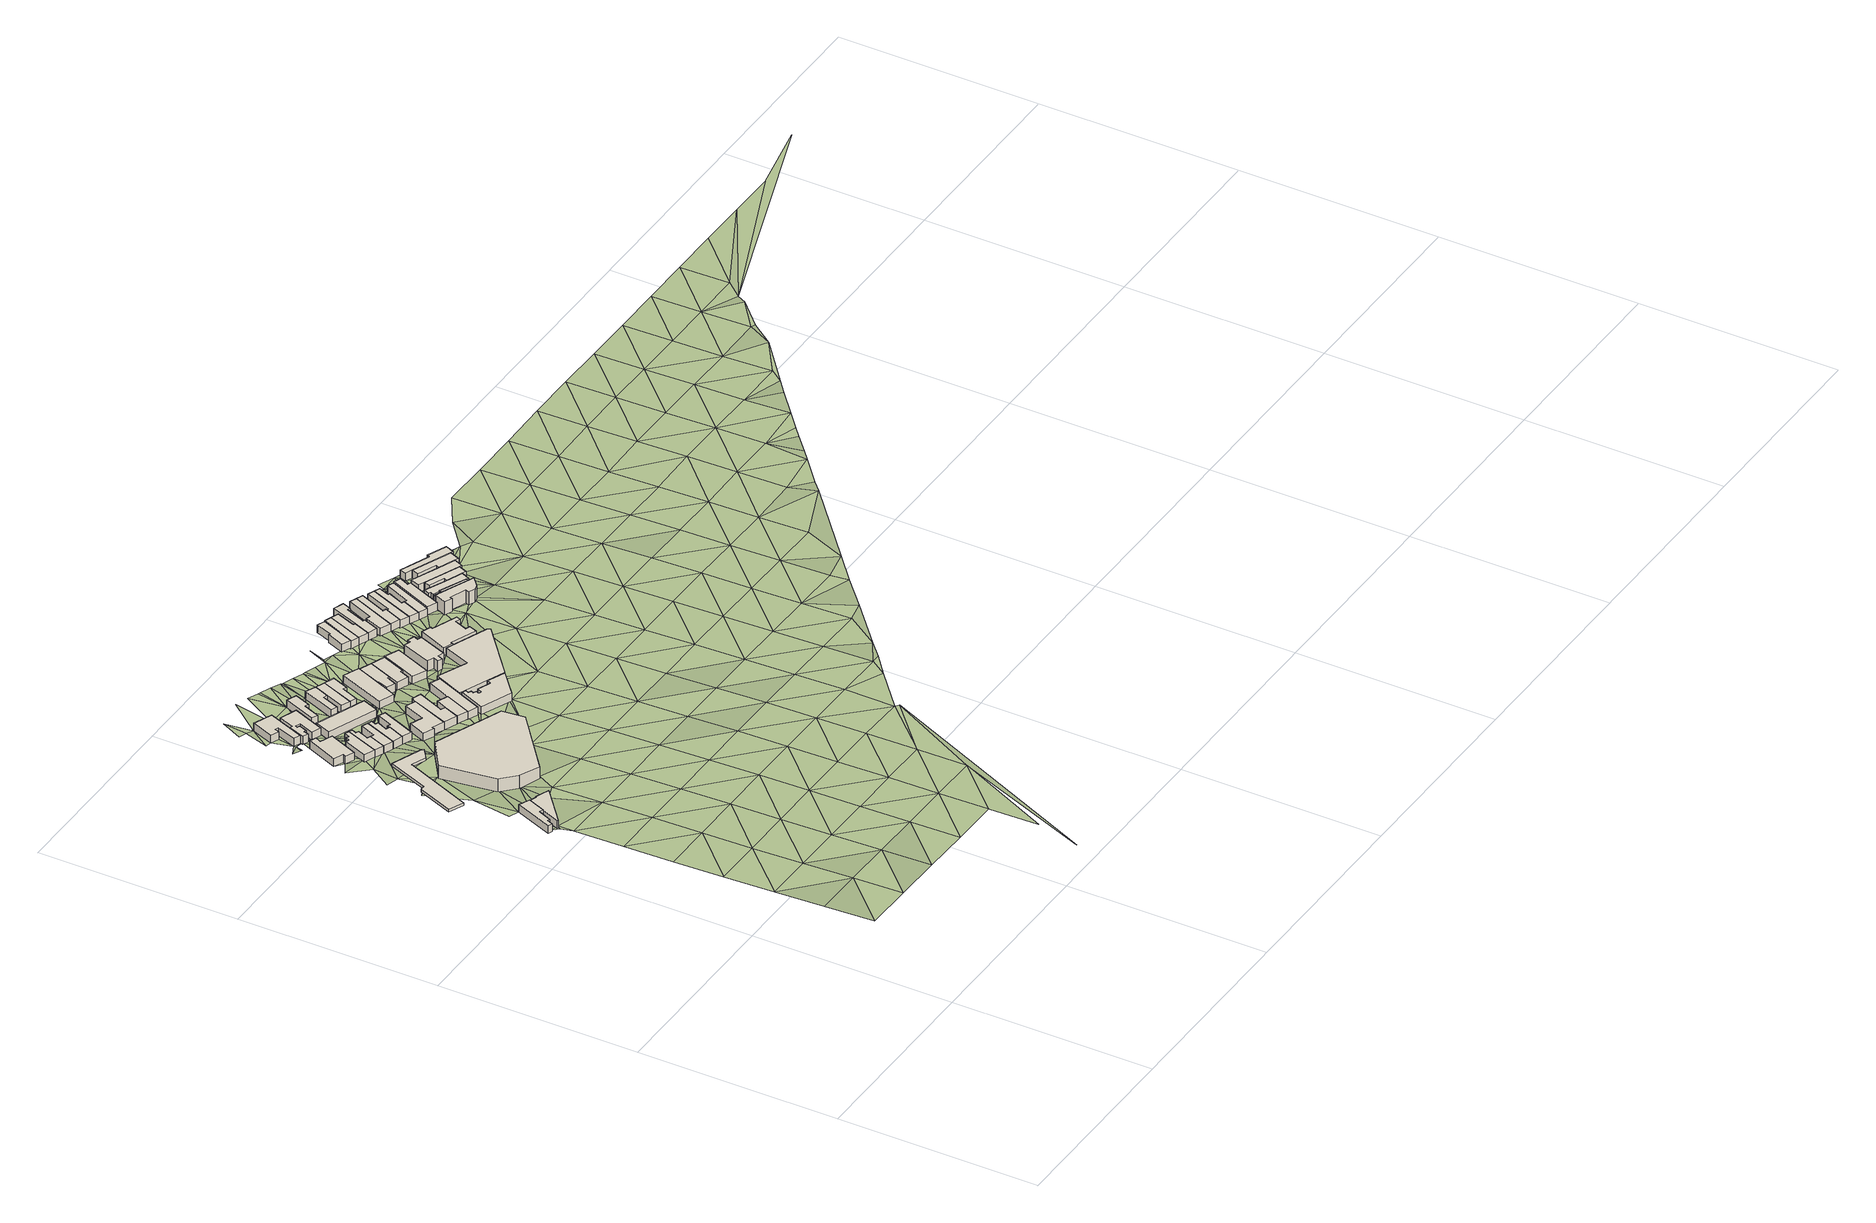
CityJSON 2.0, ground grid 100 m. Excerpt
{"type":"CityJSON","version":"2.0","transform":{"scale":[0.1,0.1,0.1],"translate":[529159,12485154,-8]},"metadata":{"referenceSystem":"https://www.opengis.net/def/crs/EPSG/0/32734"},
"CityObjects":{
"building1":{"type":"Building","attributes":{"address":"98 Regent Road Woodstock Cape Town","building":"house","building:levels":1,"building_height":4.1,"plus_code":"4FRW3F94+VJM","ground_height":17.54,"roof_height":21.64},"geometry":[{"type":"Solid","lod":"1","boundaries":[[[[0,1,2,3]],[[1,4,5,2]],[[4,6,7,5]],[[6,8,9,7]],[[8,10,11,9]],[[10,12,13,11]],[[12,14,15,13]],[[14,0,3,15]],[[3,2,5,7,9,11,13,15]],[[14,12,10,8,6,4,1,0]]]]}]},
"building2":{"type":"Building","attributes":{"address":"100 Regent Road Woodstock Cape Town","building":"retail","building:levels":1,"building_height":4.1,"plus_code":"4FRW3F94+VJ3","ground_height":17.22,"roof_height":21.32},"geometry":[{"type":"Solid","lod":"1","boundaries":[[[[16,17,18,19]],[[17,20,21,18]],[[20,22,23,21]],[[22,24,25,23]],[[24,26,27,25]],[[26,28,29,27]],[[28,16,19,29]],[[19,18,21,23,25,27,29]],[[28,26,24,22,20,17,16]]]]}]},
"building3":{"type":"Building","attributes":{"building":"roof","building:levels":1,"building_height":1.3,"min_height":2.8,"plus_code":"4FRW3FC4+2HM","ground_height":16.25,"roof_height":21.65,"bottom_roof_height":20.35},"geometry":[{"type":"Solid","lod":"1","boundaries":[[[[30,31,32,33]],[[31,34,35,32]],[[34,36,37,35]],[[36,38,39,37]],[[38,40,41,39]],[[40,42,43,41]],[[42,44,45,43]],[[44,46,47,45]],[[46,48,49,47]],[[48,30,33,49]],[[33,32,35,37,39,41,43,45,47,49]],[[48,46,44,42,40,38,36,34,31,30]]]]}]},
"building4":{"type":"Building","attributes":{"address":"33A Oxford Street Woodstock Cape Town","building":"house","building:levels":1,"building_height":4.1,"plus_code":"4FRW3FC4+6JV","ground_height":14.51,"roof_height":18.61},"geometry":[{"type":"Solid","lod":"1","boundaries":[[[[50,51,52,53]],[[51,54,55,52]],[[54,56,57,55]],[[56,58,59,57]],[[58,60,61,59]],[[60,62,63,61]],[[62,64,65,63]],[[64,50,53,65]],[[53,52,55,57,59,61,63,65]],[[64,62,60,58,56,54,51,50]]]]}]},
"building5":{"type":"Building","attributes":{"address":"35 Oxford Street Woodstock Cape Town","building":"house","building:levels":1,"building_height":4.1,"plus_code":"4FRW3FC4+6M6","ground_height":14.12,"roof_height":18.22},"geometry":[{"type":"Solid","lod":"1","boundaries":[[[[66,67,68,69]],[[67,70,71,68]],[[70,72,73,71]],[[72,74,75,73]],[[74,76,77,75]],[[76,78,79,77]],[[78,80,81,79]],[[80,66,69,81]],[[69,68,71,73,75,77,79,81]],[[80,78,76,74,72,70,67,66]]]]}]},
"building6":{"type":"Building","attributes":{"address":"37 Oxford Street Woodstock Cape Town","building":"house","building:levels":1,"building_height":4.1,"plus_code":"4FRW3FC4+6MG","ground_height":14.12,"roof_height":18.22},"geometry":[{"type":"Solid","lod":"1","boundaries":[[[[82,83,84,85]],[[83,86,87,84]],[[86,88,89,87]],[[88,90,91,89]],[[90,92,93,91]],[[92,67,68,93]],[[67,66,69,68]],[[66,82,85,69]],[[85,84,87,89,91,93,68,69]],[[66,67,92,90,88,86,83,82]]]]}]},
"building7":{"type":"Building","attributes":{"address":"26 York Street Woodstock Cape Town","building":"house","building:levels":1,"building_height":4.1,"plus_code":"4FRW3FC4+8JX","ground_height":13.99,"roof_height":18.09},"geometry":[{"type":"Solid","lod":"1","boundaries":[[[[94,95,96,97]],[[95,98,99,96]],[[98,100,101,99]],[[100,102,103,101]],[[102,104,105,103]],[[104,106,107,105]],[[106,108,109,107]],[[108,94,97,109]],[[97,96,99,101,103,105,107,109]],[[108,106,104,102,100,98,95,94]]]]}]},
"building8":{"type":"Building","attributes":{"address":"64 Salt River Road Woodstock Cape Town","building":"retail","building:levels":2,"building_height":6.9,"plus_code":"4FRW3FC4+2QJ","ground_height":15.3,"roof_height":22.2},"geometry":[{"type":"Solid","lod":"1","boundaries":[[[[110,111,112,113]],[[111,114,115,112]],[[114,116,117,115]],[[116,118,119,117]],[[118,120,121,119]],[[120,122,123,121]],[[122,110,113,123]],[[113,112,115,117,119,121,123]],[[122,120,118,116,114,111,110]]]]}]},
"building9":{"type":"Building","attributes":{"address":"39 Oxford Street Woodstock Cape Town","building":"house","building:levels":1,"building_height":4.1,"plus_code":"4FRW3FC4+5MX","ground_height":14.12,"roof_height":18.22},"geometry":[{"type":"Solid","lod":"1","boundaries":[[[[124,125,126,127]],[[125,128,129,126]],[[128,130,131,129]],[[130,83,84,131]],[[83,82,85,84]],[[82,124,127,85]],[[127,126,129,131,84,85]],[[82,83,130,128,125,124]]]]}]},
"building10":{"type":"Building","attributes":{"address":"28 York Street Woodstock Cape Town","building":"house","building:levels":1,"building_height":4.1,"plus_code":"4FRW3FC4+8MG","ground_height":13.69,"roof_height":17.79},"geometry":[{"type":"Solid","lod":"1","boundaries":[[[[132,133,134,135]],[[133,136,137,134]],[[136,138,139,137]],[[138,140,141,139]],[[140,142,143,141]],[[142,144,145,143]],[[144,146,147,145]],[[146,148,149,147]],[[148,150,151,149]],[[150,152,153,151]],[[152,154,155,153]],[[154,156,157,155]],[[156,158,159,157]],[[158,132,135,159]],[[135,134,137,139,141,143,145,147,149,151,153,155,157,159]],[[158,156,154,152,150,148,146,144,142,140,138,136,133,132]]]]}]},
"building11":{"type":"Building","attributes":{"address":"41 Oxford Street Woodstock Cape Town","building":"house","building:levels":1,"building_height":4.1,"plus_code":"4FRW3FC4+5PV","ground_height":14.12,"roof_height":18.22},"geometry":[{"type":"Solid","lod":"1","boundaries":[[[[160,161,162,163]],[[161,164,165,162]],[[164,166,167,165]],[[166,168,169,167]],[[168,125,126,169]],[[125,124,127,126]],[[124,170,171,127]],[[170,160,163,171]],[[163,162,165,167,169,126,127,171]],[[170,124,125,168,166,164,161,160]]]]}]},
"building12":{"type":"Building","attributes":{"address":"43 Oxford Street Woodstock Cape Town","building":"house","building:levels":1,"building_height":4.1,"plus_code":"4FRW3FC4+5PQ","ground_height":14.12,"roof_height":18.22},"geometry":[{"type":"Solid","lod":"1","boundaries":[[[[160,170,171,163]],[[170,172,173,171]],[[172,174,175,173]],[[174,176,177,175]],[[176,178,179,177]],[[178,180,181,179]],[[180,160,163,181]],[[163,171,173,175,177,179,181]],[[180,178,176,174,172,170,160]]]]}]},
"building13":{"type":"Building","attributes":{"building":"yes","building:levels":1,"building_height":4.1,"plus_code":"4FRW3FC4+7PG","ground_height":13.9,"roof_height":18},"geometry":[{"type":"Solid","lod":"1","boundaries":[[[[182,183,184,185]],[[183,186,187,184]],[[186,188,189,187]],[[188,182,185,189]],[[185,184,187,189]],[[188,186,183,182]]]]}]},
"building14":{"type":"Building","attributes":{"address":"30 York Street Woodstock Cape Town","building":"house","building:levels":1,"building_height":4.1,"plus_code":"4FRW3FC4+9P3","ground_height":13.69,"roof_height":17.79},"geometry":[{"type":"Solid","lod":"1","boundaries":[[[[190,191,192,193]],[[191,194,195,192]],[[194,196,197,195]],[[196,198,199,197]],[[198,200,201,199]],[[200,190,193,201]],[[193,192,195,197,199,201]],[[200,198,196,194,191,190]]]]}]},
"building15":{"type":"Building","attributes":{"address":"45 Oxford Street Woodstock Cape Town","building":"house","building:levels":1,"building_height":4.1,"plus_code":"4FRW3FC4+5R6","ground_height":14.51,"roof_height":18.61},"geometry":[{"type":"Solid","lod":"1","boundaries":[[[[202,203,204,205]],[[203,206,207,204]],[[206,208,209,207]],[[208,210,211,209]],[[210,212,213,211]],[[212,214,215,213]],[[214,216,217,215]],[[216,202,205,217]],[[205,204,207,209,211,213,215,217]],[[216,214,212,210,208,206,203,202]]]]}]},
"building16":{"type":"Building","attributes":{"address":"34 York Street Woodstock Cape Town","building":"house","building:levels":1,"building_height":4.1,"plus_code":"4FRW3FC4+8QV","ground_height":13.45,"roof_height":17.55},"geometry":[{"type":"Solid","lod":"1","boundaries":[[[[218,219,220,221]],[[219,222,223,220]],[[222,224,225,223]],[[224,226,227,225]],[[226,228,229,227]],[[228,218,221,229]],[[221,220,223,225,227,229]],[[228,226,224,222,219,218]]]]}]},
"building17":{"type":"Building","attributes":{"address":"47 Oxford Street Woodstock Cape Town","building":"house","building:levels":1,"building_height":4.1,"plus_code":"4FRW3FC4+5RG","ground_height":14.51,"roof_height":18.61},"geometry":[{"type":"Solid","lod":"1","boundaries":[[[[230,231,232,233]],[[231,234,235,232]],[[234,236,237,235]],[[236,238,239,237]],[[238,202,205,239]],[[202,216,217,205]],[[216,230,233,217]],[[233,232,235,237,239,205,217]],[[216,202,238,236,234,231,230]]]]}]},
"building18":{"type":"Building","attributes":{"address":"36 York Street Woodstock Cape Town","building":"house","building:levels":1,"building_height":4.1,"plus_code":"4FRW3FC4+8Q3","ground_height":13.45,"roof_height":17.55},"geometry":[{"type":"Solid","lod":"1","boundaries":[[[[219,218,221,220]],[[218,240,241,221]],[[240,242,243,241]],[[242,244,245,243]],[[244,219,220,245]],[[220,221,241,243,245]],[[244,242,240,218,219]]]]}]},
"building19":{"type":"Building","attributes":{"address":"49 Oxford Street Woodstock Cape Town","building":"house","building:levels":1,"building_height":4.1,"plus_code":"4FRW3FC4+4RQ","ground_height":14.51,"roof_height":18.61},"geometry":[{"type":"Solid","lod":"1","boundaries":[[[[246,247,248,249]],[[247,250,251,248]],[[250,231,232,251]],[[231,230,233,232]],[[230,246,249,233]],[[249,248,251,232,233]],[[230,231,250,247,246]]]]}]},
"building20":{"type":"Building","attributes":{"address":"38 York Street Woodstock Cape Town","building":"house","building:levels":1,"building_height":4.1,"plus_code":"4FRW3FC4+8RC","ground_height":13.45,"roof_height":17.55},"geometry":[{"type":"Solid","lod":"1","boundaries":[[[[244,242,243,245]],[[242,252,253,243]],[[252,254,255,253]],[[254,256,257,255]],[[256,258,259,257]],[[258,244,245,259]],[[245,243,253,255,257,259]],[[258,256,254,252,242,244]]]]}]},
"building21":{"type":"Building","attributes":{"address":"51 Oxford Street Woodstock Cape Town","building":"house","building:levels":1,"building_height":4.1,"plus_code":"4FRW3FC4+4VM","ground_height":14.21,"roof_height":18.31},"geometry":[{"type":"Solid","lod":"1","boundaries":[[[[260,261,262,263]],[[261,264,265,262]],[[264,266,267,265]],[[266,268,269,267]],[[268,260,263,269]],[[263,262,265,267,269]],[[268,266,264,261,260]]]]}]},
"building22":{"type":"Building","attributes":{"address":"40 York Street Woodstock Cape Town","building":"house","building:levels":1,"building_height":4.1,"plus_code":"4FRW3FC4+7RX","ground_height":13.45,"roof_height":17.55},"geometry":[{"type":"Solid","lod":"1","boundaries":[[[[270,271,272,273]],[[271,274,275,272]],[[274,276,277,275]],[[276,278,279,277]],[[278,270,273,279]],[[273,272,275,277,279]],[[278,276,274,271,270]]]]}]},
"building23":{"type":"Building","attributes":{"address":"53 Oxford Street Woodstock Cape Town","building":"retail","building:levels":1,"building_height":4.1,"plus_code":"4FRW3FC4+4W4","ground_height":14.21,"roof_height":18.31},"geometry":[{"type":"Solid","lod":"1","boundaries":[[[[280,281,282,283]],[[281,284,285,282]],[[284,286,287,285]],[[286,288,289,287]],[[288,290,291,289]],[[290,292,293,291]],[[292,294,295,293]],[[294,296,297,295]],[[296,298,299,297]],[[298,300,301,299]],[[300,302,303,301]],[[302,304,305,303]],[[304,306,307,305]],[[306,280,283,307]],[[283,282,285,287,289,291,293,295,297,299,301,303,305,307]],[[306,304,302,300,298,296,294,292,290,288,286,284,281,280]]]]}]},
"building24":{"type":"Building","attributes":{"address":"42 York Street Woodstock Cape Town","building":"house","building:levels":1,"building_height":4.1,"plus_code":"4FRW3FC4+7VW","ground_height":12.91,"roof_height":17.01},"geometry":[{"type":"Solid","lod":"1","boundaries":[[[[308,309,310,311]],[[309,312,313,310]],[[312,314,315,313]],[[314,316,317,315]],[[316,318,319,317]],[[318,320,321,319]],[[320,322,323,321]],[[322,308,311,323]],[[311,310,313,315,317,319,321,323]],[[322,320,318,316,314,312,309,308]]]]}]},
"building25":{"type":"Building","attributes":{"address":"44 York Street Woodstock Cape Town","building":"house","building:levels":1,"building_height":4.1,"plus_code":"4FRW3FC4+7WJ","ground_height":12.91,"roof_height":17.01},"geometry":[{"type":"Solid","lod":"1","boundaries":[[[[322,320,321,323]],[[320,324,325,321]],[[324,326,327,325]],[[326,328,329,327]],[[328,330,331,329]],[[330,332,333,331]],[[332,322,323,333]],[[323,321,325,327,329,331,333]],[[332,330,328,326,324,320,322]]]]}]},
"building26":{"type":"Building","attributes":{"address":"46 York Street Woodstock Cape Town","building":"house","building:levels":1,"building_height":4.1,"plus_code":"4FRW3FC4+7W9","ground_height":13.45,"roof_height":17.55},"geometry":[{"type":"Solid","lod":"1","boundaries":[[[[334,335,336,337]],[[335,338,339,336]],[[338,340,341,339]],[[340,342,343,341]],[[342,334,337,343]],[[337,336,339,341,343]],[[342,340,338,335,334]]]]}]},
"building27":{"type":"Building","attributes":{"address":"46 Salt River Road Woodstock Cape Town","building":"retail","building:levels":1,"building_height":4.1,"plus_code":"4FRW3FC4+5X8","ground_height":13.14,"roof_height":17.24},"geometry":[{"type":"Solid","lod":"1","boundaries":[[[[344,345,346,347]],[[345,348,349,346]],[[348,350,351,349]],[[350,352,353,351]],[[352,354,355,353]],[[354,356,357,355]],[[356,344,347,357]],[[347,346,349,351,353,355,357]],[[356,354,352,350,348,345,344]]]]}]},
"building28":{"type":"Building","attributes":{"address":"48 York Street Woodstock Cape Town","building":"yes","building:levels":1.5,"building_height":5.5,"plus_code":"4FRW3FC4+6XW","ground_height":13.14,"roof_height":18.64},"geometry":[{"type":"Solid","lod":"1","boundaries":[[[[358,359,360,361]],[[359,362,363,360]],[[362,364,365,363]],[[364,366,367,365]],[[366,368,369,367]],[[368,370,371,369]],[[370,372,373,371]],[[372,374,375,373]],[[374,376,377,375]],[[376,378,379,377]],[[378,380,381,379]],[[380,358,361,381]],[[361,360,363,365,367,369,371,373,375,377,379,381]],[[380,378,376,374,372,370,368,366,364,362,359,358]]]]}]},
"building29":{"type":"Building","attributes":{"address":"57 York Street Woodstock Cape Town","building":"house","building:levels":1,"building_height":4.1,"plus_code":"4FRW3FC4+9XR","ground_height":12.39,"roof_height":16.49},"geometry":[{"type":"Solid","lod":"1","boundaries":[[[[382,383,384,385]],[[383,386,387,384]],[[386,388,389,387]],[[388,390,391,389]],[[390,392,393,391]],[[392,394,395,393]],[[394,382,385,395]],[[385,384,387,389,391,393,395]],[[394,392,390,388,386,383,382]]]]}]},
"building30":{"type":"Building","attributes":{"address":"59 York Street Woodstock Cape Town","building":"house","building:levels":1,"building_height":4.1,"plus_code":"4FRW3FC4+9XM","ground_height":11.91,"roof_height":16.01},"geometry":[{"type":"Solid","lod":"1","boundaries":[[[[396,397,398,399]],[[397,400,401,398]],[[400,402,403,401]],[[402,404,405,403]],[[404,406,407,405]],[[406,396,399,407]],[[399,398,401,403,405,407]],[[406,404,402,400,397,396]]]]}]},
"building31":{"type":"Building","attributes":{"address":"61 York Street Woodstock Cape Town","building":"house","building:levels":1,"building_height":4.1,"plus_code":"4FRW3FC5+C22","ground_height":11.91,"roof_height":16.01},"geometry":[{"type":"Solid","lod":"1","boundaries":[[[[402,400,401,403]],[[400,408,409,401]],[[408,410,411,409]],[[410,412,413,411]],[[412,414,415,413]],[[414,402,403,415]],[[403,401,409,411,413,415]],[[414,412,410,408,400,402]]]]}]},
"building32":{"type":"Building","attributes":{"address":"44 Salt River Road Woodstock Cape Town","building":"yes","building:levels":1,"building_height":4.1,"plus_code":"4FRW3FC5+63J","ground_height":12.74,"roof_height":16.84},"geometry":[{"type":"Solid","lod":"1","boundaries":[[[[416,417,418,419]],[[417,420,421,418]],[[420,422,423,421]],[[422,424,425,423]],[[424,426,427,425]],[[426,428,429,427]],[[428,430,431,429]],[[430,432,433,431]],[[432,434,435,433]],[[434,436,437,435]],[[436,438,439,437]],[[438,416,419,439]],[[419,418,421,423,425,427,429,431,433,435,437,439]],[[438,436,434,432,430,428,426,424,422,420,417,416]]]]}]},
"building33":{"type":"Building","attributes":{"address":"63 York Street Woodstock Cape Town","building":"house","building:levels":1,"building_height":4.1,"plus_code":"4FRW3FC5+92V","ground_height":11.91,"roof_height":16.01},"geometry":[{"type":"Solid","lod":"1","boundaries":[[[[410,408,409,411]],[[408,440,441,409]],[[440,442,443,441]],[[442,444,445,443]],[[444,446,447,445]],[[446,448,449,447]],[[448,450,451,449]],[[450,452,453,451]],[[452,410,411,453]],[[411,409,441,443,445,447,449,451,453]],[[452,450,448,446,444,442,440,408,410]]]]}]},
"building34":{"type":"Building","attributes":{"address":"65 York Street Woodstock Cape Town","building":"house","building:levels":1,"building_height":4.1,"plus_code":"4FRW3FC5+93R","ground_height":11.91,"roof_height":16.01},"geometry":[{"type":"Solid","lod":"1","boundaries":[[[[454,455,456,457]],[[455,458,459,456]],[[458,460,461,459]],[[460,462,463,461]],[[462,464,465,463]],[[464,454,457,465]],[[457,456,459,461,463,465]],[[464,462,460,458,455,454]]]]}]},
"building35":{"type":"Building","attributes":{"address":"67 York Street Woodstock Cape Town","building":"house","building:levels":1,"building_height":4.1,"plus_code":"4FRW3FC5+93M","ground_height":11.91,"roof_height":16.01},"geometry":[{"type":"Solid","lod":"1","boundaries":[[[[454,464,465,457]],[[464,466,467,465]],[[466,468,469,467]],[[468,470,471,469]],[[470,472,473,471]],[[472,454,457,473]],[[457,465,467,469,471,473]],[[472,470,468,466,464,454]]]]}]},
"building36":{"type":"Building","attributes":{"address":"69 York Street Woodstock Cape Town","building":"house","building:levels":1,"building_height":4.1,"plus_code":"4FRW3FC5+94C","ground_height":11.37,"roof_height":15.47},"geometry":[{"type":"Solid","lod":"1","boundaries":[[[[474,475,476,477]],[[475,478,479,476]],[[478,480,481,479]],[[480,482,483,481]],[[482,484,485,483]],[[484,474,477,485]],[[477,476,479,481,483,485]],[[484,482,480,478,475,474]]]]}]},
"building37":{"type":"Building","attributes":{"address":"71 York Street Woodstock Cape Town","building":"house","building:levels":1,"building_height":4.1,"plus_code":"4FRW3FC5+946","ground_height":11.37,"roof_height":15.47},"geometry":[{"type":"Solid","lod":"1","boundaries":[[[[474,484,485,477]],[[484,486,487,485]],[[486,488,489,487]],[[488,490,491,489]],[[490,492,493,491]],[[492,494,495,493]],[[494,496,497,495]],[[496,474,477,497]],[[477,485,487,489,491,493,495,497]],[[496,494,492,490,488,486,484,474]]]]}]},
"building38":{"type":"Building","attributes":{"address":"73 York Street Woodstock Cape Town","building":"house","building:levels":1,"building_height":4.1,"plus_code":"4FRW3FC5+949","ground_height":11.37,"roof_height":15.47},"geometry":[{"type":"Solid","lod":"1","boundaries":[[[[488,486,487,489]],[[486,498,499,487]],[[498,500,501,499]],[[500,502,503,501]],[[502,504,505,503]],[[504,488,489,505]],[[489,487,499,501,503,505]],[[504,502,500,498,486,488]]]]}]},
"building39":{"type":"Building","attributes":{"address":"75 York Street Woodstock Cape Town","building":"house","building:levels":1,"building_height":4.1,"plus_code":"4FRW3FC5+84Q","ground_height":11.95,"roof_height":16.05},"geometry":[{"type":"Solid","lod":"1","boundaries":[[[[506,507,508,509]],[[507,510,511,508]],[[510,512,513,511]],[[512,514,515,513]],[[514,516,517,515]],[[516,506,509,517]],[[509,508,511,513,515,517]],[[516,514,512,510,507,506]]]]}]},
"building40":{"type":"Building","attributes":{"address":"Salt River Road Woodstock Cape Town","building":"commercial","building:levels":2,"building_height":6.9,"plus_code":"4FRW3FC5+75F","ground_height":11.95,"roof_height":18.85},"geometry":[{"type":"Solid","lod":"1","boundaries":[[[[518,519,520,521]],[[519,522,523,520]],[[522,524,525,523]],[[524,526,527,525]],[[526,528,529,527]],[[528,530,531,529]],[[530,532,533,531]],[[532,534,535,533]],[[534,536,537,535]],[[536,538,539,537]],[[538,518,521,539]],[[521,520,523,525,527,529,531,533,535,537,539]],[[538,536,534,532,530,528,526,524,522,519,518]]]]}]},
"building41":{"type":"Building","attributes":{"address":"Salt River Road Woodstock Cape Town","building":"house","building:levels":1,"building_height":4.1,"plus_code":"4FRW3FC5+75X","ground_height":11.95,"roof_height":16.05},"geometry":[{"type":"Solid","lod":"1","boundaries":[[[[518,540,541,542]],[[540,543,544,541]],[[543,545,546,544]],[[545,547,548,546]],[[547,519,549,548]],[[519,518,542,549]],[[542,541,544,546,548,549]],[[519,547,545,543,540,518]]]]}]},
"building42":{"type":"Building","attributes":{"address":"Salt River Road Woodstock Cape Town","building":"house","building:levels":1,"building_height":4.1,"plus_code":"4FRW3FC5+863","ground_height":11.46,"roof_height":15.56},"geometry":[{"type":"Solid","lod":"1","boundaries":[[[[550,551,552,553]],[[551,554,555,552]],[[554,556,557,555]],[[556,558,559,557]],[[558,560,561,559]],[[560,562,563,561]],[[562,564,565,563]],[[564,566,567,565]],[[566,550,553,567]],[[553,552,555,557,559,561,563,565,567]],[[566,564,562,560,558,556,554,551,550]]]]}]},
"building43":{"type":"Building","attributes":{"address":"Salt River Road Woodstock Cape Town","building":"house","building:levels":1,"building_height":4.1,"plus_code":"4FRW3FC5+86F","ground_height":11.46,"roof_height":15.56},"geometry":[{"type":"Solid","lod":"1","boundaries":[[[[554,568,569,555]],[[568,570,571,569]],[[570,572,573,571]],[[572,574,575,573]],[[574,576,577,575]],[[576,556,557,577]],[[556,554,555,557]],[[555,569,571,573,575,577,557]],[[556,576,574,572,570,568,554]]]]}]},
"building44":{"type":"Building","attributes":{"address":"Salt River Road Woodstock Cape Town","building":"house","building:levels":1,"building_height":4.1,"plus_code":"4FRW3FC5+86P","ground_height":11.46,"roof_height":15.56},"geometry":[{"type":"Solid","lod":"1","boundaries":[[[[570,578,579,571]],[[578,580,581,579]],[[580,582,583,581]],[[582,584,585,583]],[[584,586,587,585]],[[586,572,573,587]],[[572,570,571,573]],[[571,579,581,583,585,587,573]],[[572,586,584,582,580,578,570]]]]}]},
"building45":{"type":"Building","attributes":{"address":"Salt River Road Woodstock Cape Town","building":"house","building:levels":1,"building_height":4.1,"plus_code":"4FRW3FC5+965","ground_height":11.46,"roof_height":15.56},"geometry":[{"type":"Solid","lod":"1","boundaries":[[[[580,588,589,581]],[[588,590,591,589]],[[590,592,593,591]],[[592,594,595,593]],[[594,596,597,595]],[[596,582,583,597]],[[582,580,581,583]],[[581,589,591,593,595,597,583]],[[582,596,594,592,590,588,580]]]]}]},
"building46":{"type":"Building","attributes":{"address":"Salt River Road Woodstock Cape Town","building":"house","building:levels":1,"building_height":4.1,"plus_code":"4FRW3FC5+977","ground_height":11.37,"roof_height":15.47},"geometry":[{"type":"Solid","lod":"1","boundaries":[[[[598,599,600,601]],[[599,602,603,600]],[[602,604,605,603]],[[604,606,607,605]],[[606,608,609,607]],[[608,610,611,609]],[[610,612,613,611]],[[612,598,601,613]],[[601,600,603,605,607,609,611,613]],[[612,610,608,606,604,602,599,598]]]]}]},
"terrain1":{"type":"TINRelief","geometry":[{"type":"CompositeSurface","lod":"1","boundaries":[[[614,615,616]],[[616,617,614]],[[615,618,616]],[[619,617,620]],[[621,617,616]],[[617,621,620]],[[622,623,619]],[[618,624,616]],[[625,623,622]],[[622,619,620]],[[616,624,621]],[[618,626,624]],[[627,628,629]],[[630,631,627]],[[629,630,627]],[[632,633,628]],[[629,628,633]],[[632,625,634]],[[629,14,630]],[[14,12,630]],[[625,622,634]],[[621,635,620]],[[624,636,621]],[[632,637,633]],[[638,639,1]],[[621,636,635]],[[637,632,634]],[[622,620,640]],[[641,1,0]],[[642,0,643]],[[641,638,1]],[[637,24,633]],[[624,626,644]],[[645,638,646]],[[634,622,640]],[[0,642,647]],[[640,620,635]],[[648,645,646]],[[644,636,624]],[[638,641,646]],[[626,649,644]],[[641,0,647]],[[642,24,647]],[[650,651,652]],[[648,646,651]],[[24,637,653]],[[634,654,637]],[[24,653,647]],[[655,656,652]],[[655,54,656]],[[654,634,640]],[[50,54,51]],[[635,636,657]],[[651,658,652]],[[644,659,636]],[[651,646,660]],[[653,661,647]],[[54,655,662]],[[653,637,663]],[[652,664,655]],[[665,666,667]],[[652,658,664]],[[636,659,657]],[[654,663,637]],[[660,658,651]],[[662,655,668]],[[104,665,667]],[[667,666,669]],[[635,670,640]],[[104,667,106]],[[668,58,662]],[[95,104,98]],[[649,671,644]],[[672,661,653]],[[673,64,62]],[[95,94,674]],[[673,106,667]],[[62,60,58]],[[98,104,102]],[[675,673,62]],[[674,94,676]],[[654,640,670]],[[668,677,678]],[[58,668,678]],[[670,635,657]],[[106,673,679]],[[663,672,653]],[[62,680,675]],[[98,102,100]],[[58,681,62]],[[682,658,660]],[[62,681,680]],[[644,671,659]],[[683,684,676]],[[685,686,675]],[[70,58,678]],[[675,680,685]],[[649,687,671]],[[72,70,678]],[[681,58,70]],[[676,94,683]],[[660,688,682]],[[689,685,680]],[[680,681,690]],[[108,106,679]],[[70,67,681]],[[88,691,692]],[[693,694,695]],[[693,685,689]],[[67,92,681]],[[88,692,696]],[[679,697,698]],[[694,693,689]],[[681,699,690]],[[654,700,663]],[[701,688,660]],[[92,90,88]],[[672,702,661]],[[92,128,681]],[[679,698,108]],[[128,88,696]],[[88,128,92]],[[657,659,703]],[[704,701,660]],[[670,700,654]],[[701,705,688]],[[690,699,158]],[[108,706,94]],[[703,659,671]],[[194,191,699]],[[108,698,158]],[[699,191,158]],[[707,708,709]],[[710,661,702]],[[701,711,705]],[[681,128,712]],[[164,707,709]],[[672,663,713]],[[704,660,714]],[[715,164,709]],[[166,164,168]],[[699,716,194]],[[717,687,718]],[[125,712,128]],[[700,713,663]],[[176,164,715]],[[108,158,190]],[[164,176,168]],[[174,705,711]],[[190,158,191]],[[704,216,719]],[[712,125,168]],[[657,720,670]],[[114,714,660]],[[703,721,657]],[[196,194,198]],[[716,198,194]],[[183,716,699]],[[108,190,722]],[[176,712,168]],[[687,717,671]],[[704,714,216]],[[672,723,702]],[[174,712,176]],[[711,206,203]],[[700,670,720]],[[174,711,203]],[[720,657,721]],[[713,723,672]],[[714,724,216]],[[716,183,725]],[[716,726,198]],[[725,183,727]],[[728,725,727]],[[729,712,174]],[[190,730,722]],[[200,198,726]],[[731,703,671]],[[725,728,732]],[[733,724,714]],[[727,183,734]],[[203,729,174]],[[730,190,735]],[[729,183,712]],[[190,200,736]],[[710,702,737]],[[738,734,183]],[[700,739,713]],[[740,714,114]],[[736,735,190]],[[733,714,741]],[[737,702,723]],[[738,183,729]],[[741,714,740]],[[250,234,231]],[[203,202,238]],[[731,671,717]],[[729,203,742]],[[743,200,726]],[[739,700,720]],[[256,738,729]],[[742,203,238]],[[717,744,745]],[[703,746,721]],[[736,200,743]],[[250,236,234]],[[747,114,710]],[[256,254,738]],[[219,748,726]],[[723,713,749]],[[742,238,236]],[[726,748,743]],[[747,740,114]],[[250,247,236]],[[256,729,271]],[[740,306,741]],[[750,710,737]],[[703,731,746]],[[749,713,739]],[[244,751,219]],[[751,748,219]],[[752,742,236]],[[721,753,720]],[[710,750,747]],[[742,754,755]],[[306,756,741]],[[757,754,742]],[[268,236,247]],[[271,258,256]],[[244,258,758]],[[742,752,757]],[[723,759,737]],[[740,747,750]],[[755,754,760]],[[756,266,741]],[[268,752,236]],[[244,761,751]],[[758,761,244]],[[258,271,758]],[[756,306,304]],[[304,302,300]],[[739,720,753]],[[300,298,296]],[[762,763,296]],[[753,721,746]],[[723,749,759]],[[304,300,290]],[[300,296,290]],[[290,296,763]],[[757,752,764]],[[758,765,761]],[[764,752,766]],[[304,286,756]],[[752,268,338]],[[304,290,286]],[[767,758,271]],[[768,765,758]],[[338,769,752]],[[266,756,770]],[[737,771,750]],[[770,268,266]],[[772,286,290]],[[340,338,268]],[[767,271,270]],[[767,768,758]],[[739,773,749]],[[745,731,717]],[[769,338,335]],[[340,268,770]],[[737,759,771]],[[769,335,774]],[[756,286,775]],[[773,739,753]],[[746,731,776]],[[777,340,770]],[[778,767,270]],[[270,322,779]],[[759,749,780]],[[286,781,775]],[[750,782,781]],[[782,750,771]],[[783,340,777]],[[770,784,777]],[[785,767,778]],[[753,746,776]],[[778,270,779]],[[785,786,767]],[[770,787,784]],[[780,749,773]],[[783,342,340]],[[334,779,322]],[[777,788,783]],[[776,731,745]],[[775,781,782]],[[779,334,342]],[[789,784,787]],[[779,790,778]],[[789,791,784]],[[783,792,342]],[[773,753,793]],[[794,771,759]],[[759,780,795]],[[790,779,796]],[[789,787,350]],[[793,753,776]],[[792,364,342]],[[779,797,796]],[[779,342,798]],[[350,799,789]],[[792,800,364]],[[794,759,795]],[[799,358,789]],[[779,798,797]],[[342,364,798]],[[775,782,801]],[[773,802,780]],[[803,782,771]],[[804,799,350]],[[359,358,362]],[[802,773,793]],[[805,358,799]],[[798,364,806]],[[388,807,390]],[[358,805,362]],[[364,362,808]],[[771,794,803]],[[804,350,809]],[[806,364,808]],[[806,810,798]],[[795,780,811]],[[812,813,804]],[[808,362,805]],[[793,776,814]],[[811,780,802]],[[806,815,810]],[[414,816,817]],[[812,804,809]],[[810,815,818]],[[801,782,819]],[[782,803,819]],[[808,805,820]],[[815,821,818]],[[795,822,794]],[[817,452,414]],[[823,805,824]],[[446,821,815]],[[805,823,820]],[[825,802,793]],[[826,416,824]],[[812,809,827]],[[828,448,815]],[[822,795,811]],[[809,801,827]],[[829,830,827]],[[815,448,446]],[[793,814,825]],[[824,831,823]],[[438,829,827]],[[448,828,455]],[[794,832,803]],[[831,824,507]],[[416,833,824]],[[801,834,827]],[[835,811,802]],[[438,827,834]],[[833,507,824]],[[832,794,822]],[[819,834,801]],[[836,837,472]],[[416,438,834]],[[835,802,825]],[[475,837,838]],[[839,819,803]],[[814,840,825]],[[834,833,416]],[[472,837,475]],[[833,510,507]],[[839,803,832]],[[834,841,833]],[[842,843,844]],[[522,510,833]],[[842,844,845]],[[822,811,846]],[[819,847,834]],[[848,811,835]],[[849,841,834]],[[522,519,547]],[[840,850,825]],[[851,841,852]],[[496,853,842]],[[502,842,845]],[[825,850,835]],[[522,547,854]],[[522,512,510]],[[474,855,475]],[[852,841,849]],[[496,842,502]],[[847,849,834]],[[811,848,846]],[[547,856,854]],[[819,839,857]],[[847,819,857]],[[856,547,545]],[[855,474,496]],[[512,522,854]],[[858,854,856]],[[859,832,822]],[[545,543,856]],[[502,855,496]],[[860,512,854]],[[855,502,506]],[[860,861,512]],[[862,861,860]],[[506,516,855]],[[512,516,514]],[[863,861,862]],[[861,864,512]],[[847,857,865]],[[862,860,556]],[[859,822,846]],[[516,512,864]],[[835,866,848]],[[866,835,850]],[[867,839,832]],[[855,868,869]],[[855,516,868]],[[864,870,516]],[[556,576,862]],[[871,865,857]],[[870,868,516]],[[864,872,870]],[[873,865,871]],[[873,874,875]],[[874,873,876]],[[870,608,868]],[[870,872,592]],[[582,872,864]],[[832,859,867]],[[871,876,873]],[[877,857,839]],[[876,871,568]],[[876,568,554]],[[848,878,846]],[[872,582,596]],[[866,879,848]],[[608,880,868]],[[866,850,881]],[[568,871,578]],[[857,877,871]],[[839,867,877]],[[568,578,570]],[[882,880,608]],[[848,879,878]],[[859,846,883]],[[578,588,580]],[[884,578,871]],[[881,879,866]],[[868,880,885]],[[859,883,867]],[[883,846,878]],[[877,884,871]],[[578,884,588]],[[886,590,588]],[[588,885,886]],[[880,887,885]],[[888,879,881]],[[885,887,886]],[[588,884,889]],[[867,890,877]],[[885,588,889]],[[883,891,867]],[[878,879,892]],[[890,884,877]],[[879,888,893]],[[867,891,890]],[[879,893,892]],[[894,883,878]],[[885,889,895]],[[883,894,891]],[[896,889,884]],[[894,878,892]],[[884,890,897]],[[898,893,888]],[[897,896,884]],[[892,893,898]],[[895,889,896]],[[890,891,899]],[[894,899,891]],[[890,900,897]],[[898,901,892]],[[895,896,902]],[[890,899,900]],[[894,892,903]],[[896,897,904]],[[892,901,903]],[[900,905,897]],[[899,894,906]],[[904,897,905]],[[906,900,899]],[[902,896,907]],[[894,903,906]],[[901,898,908]],[[907,896,904]],[[909,905,900]],[[900,906,909]],[[903,901,908]],[[905,910,904]],[[911,905,909]],[[912,906,903]],[[913,903,908]],[[910,905,911]],[[904,914,907]],[[913,912,903]],[[915,909,906]],[[914,904,910]],[[909,915,911]],[[906,912,915]],[[908,916,913]],[[916,917,913]],[[917,912,913]],[[910,911,918]],[[915,919,911]],[[918,911,919]],[[910,920,914]],[[915,912,921]],[[912,917,922]],[[920,910,918]],[[921,919,915]],[[922,921,912]],[[917,923,922]],[[922,923,924]],[[918,919,925]],[[926,919,921]],[[922,924,927]],[[925,919,926]],[[928,920,918]],[[922,929,921]],[[929,922,927]],[[928,918,925]],[[930,926,921]],[[931,921,929]],[[921,931,930]],[[926,932,925]],[[931,929,933]],[[932,926,930]],[[928,925,934]],[[935,931,933]],[[932,934,925]],[[930,931,936]],[[936,931,935]],[[930,937,932]],[[936,937,930]],[[932,938,934]],[[937,939,932]],[[935,940,936]],[[938,932,939]],[[936,940,937]],[[941,937,940]],[[937,942,939]],[[942,937,941]],[[938,939,943]],[[941,940,944]],[[943,939,942]],[[945,941,944]],[[942,941,945]],[[942,945,946]],[[942,947,943]],[[948,942,946]],[[947,942,948]],[[949,947,948]],[[946,950,948]],[[950,949,948]],[[950,946,951]],[[951,946,952]]]}]}
},
"vertices":[
[241,2250,98],[187,2273,98],[187,2273,139],[241,2250,139],[112,2082,98],[112,2082,139],[134,2075,98],[134,2075,139],[146,2105,98],[146,2105,139],[157,2100,98],[157,2100,139],[185,2168,98],[185,2168,139],[205,2160,98],[205,2160,139],
[241,2250,95],[205,2160,95],[205,2160,136],[241,2250,136],[167,2069,95],[167,2069,136],[173,2068,95],[173,2068,136],[347,2215,95],[347,2215,136],[280,2241,95],[280,2241,136],[277,2236,95],[277,2236,136],
[333,2843,126],[178,2904,126],[178,2904,139],[333,2843,139],[98,2696,126],[98,2696,139],[87,2700,126],[87,2700,139],[74,2696,126],[74,2696,139],[3,2517,126],[3,2517,139],[79,2486,126],[79,2486,139],[215,2823,126],[215,2823,139],[288,2795,126],[288,2795,139],[338,2833,126],[338,2833,139],
[120,3159,68],[167,3140,68],[167,3140,109],[120,3159,109],[160,3125,68],[160,3125,109],[206,3107,68],[206,3107,109],[266,3251,68],[266,3251,109],[205,3275,68],[205,3275,109],[218,3305,68],[218,3305,109],[186,3318,68],[186,3318,109],
[271,3040,64],[335,3207,64],[335,3207,105],[271,3040,105],[313,3216,64],[313,3216,105],[302,3189,64],[302,3189,105],[288,3195,64],[288,3195,105],[280,3175,64],[280,3175,105],[262,3182,64],[262,3182,105],[215,3061,64],[215,3061,105],
[317,3023,64],[350,3108,64],[350,3108,105],[317,3023,105],[334,3114,64],[334,3114,105],[357,3171,64],[357,3171,105],[343,3177,64],[343,3177,105],[352,3201,64],[352,3201,105],
[185,3596,63],[142,3486,63],[142,3486,104],[185,3596,104],[183,3470,63],[183,3470,104],[192,3492,63],[192,3492,104],[207,3486,63],[207,3486,104],[170,3389,63],[170,3389,104],[205,3375,63],[205,3375,104],[277,3560,63],[277,3560,104],
[467,2329,76],[761,2568,76],[761,2568,145],[467,2329,145],[748,2681,76],[748,2681,145],[402,2817,76],[402,2817,145],[259,2713,76],[259,2713,145],[299,2442,76],[299,2442,145],[368,2374,76],[368,2374,145],
[366,3004,64],[429,3166,64],[429,3166,105],[366,3004,105],[398,3179,64],[398,3179,105],[367,3100,64],[367,3100,105],
[280,3519,60],[251,3443,60],[251,3443,101],[280,3519,101],[239,3447,60],[239,3447,101],[207,3365,60],[207,3365,101],[235,3354,60],[235,3354,101],[243,3377,60],[243,3377,101],[253,3373,60],[253,3373,101],[270,3415,60],[270,3415,101],[257,3420,60],[257,3420,101],[261,3430,60],[261,3430,101],[283,3421,60],[283,3421,101],[254,3347,60],[254,3347,101],[302,3329,60],[302,3329,101],[364,3487,60],[364,3487,101],
[452,3069,64],[432,3077,64],[432,3077,105],[452,3069,105],[455,3129,64],[455,3129,105],[441,3135,64],[441,3135,105],[451,3159,64],[451,3159,105],[417,2986,64],[417,2986,105],
[465,2968,64],[465,2968,105],[535,3140,64],[535,3140,105],[501,3154,64],[501,3154,105],[469,3077,64],[469,3077,105],[454,3083,64],[454,3083,105],
[539,3185,62],[570,3265,62],[570,3265,103],[539,3185,103],[321,3361,62],[321,3361,103],[290,3282,62],[290,3282,103],
[410,3560,60],[346,3398,60],[346,3398,101],[410,3560,101],[377,3386,60],[377,3386,101],[409,3468,60],[409,3468,101],[428,3461,60],[428,3461,101],[459,3541,60],[459,3541,101],
[669,3065,68],[619,3085,68],[619,3085,109],[669,3065,109],[576,2977,68],[576,2977,109],[513,3002,68],[513,3002,109],[478,2916,68],[478,2916,109],[532,2894,68],[532,2894,109],[536,2904,68],[536,2904,109],[595,2880,68],[595,2880,109],
[529,3425,57],[560,3502,57],[560,3502,98],[529,3425,98],[510,3524,57],[510,3524,98],[444,3357,57],[444,3357,98],[476,3345,57],[476,3345,98],[510,3432,57],[510,3432,98],
[662,2853,68],[694,2931,68],[694,2931,109],[662,2853,109],[672,2940,68],[672,2940,109],[726,3071,68],[726,3071,109],[681,3089,68],[681,3089,109],
[494,3336,57],[494,3336,98],[540,3318,57],[540,3318,98],[606,3484,57],[606,3484,98],
[717,2831,68],[771,2961,68],[771,2961,109],[717,2831,109],[716,2984,68],[716,2984,109],
[573,3305,57],[573,3305,98],[607,3390,57],[607,3390,98],[624,3384,57],[624,3384,98],[656,3465,57],[656,3465,98],
[771,2961,65],[717,2831,65],[717,2831,106],[771,2961,106],[769,2810,65],[769,2810,106],[872,3059,65],[872,3059,106],[820,3081,65],[820,3081,106],
[774,3408,57],[695,3441,57],[695,3441,98],[774,3408,98],[604,3210,57],[604,3210,98],[681,3180,57],[681,3180,98],[726,3290,57],[726,3290,98],
[778,2799,65],[933,2735,65],[933,2735,106],[778,2799,106],[1049,2836,65],[1049,2836,106],[960,2873,65],[960,2873,106],[952,2852,65],[952,2852,106],[886,2879,65],[886,2879,106],[876,2854,65],[876,2854,106],[862,2860,65],[862,2860,106],[868,2875,65],[868,2875,106],[853,2882,65],[853,2882,106],[859,2895,65],[859,2895,106],[844,2901,65],[844,2901,106],[851,2918,65],[851,2918,106],[831,2926,65],[831,2926,106],
[774,3408,52],[726,3290,52],[726,3290,93],[774,3408,93],[735,3286,52],[735,3286,93],[715,3235,52],[715,3235,93],[759,3217,52],[759,3217,93],[780,3267,52],[780,3267,93],[790,3263,52],[790,3263,93],[838,3383,52],[838,3383,93],
[771,3214,52],[771,3214,93],[829,3192,52],[829,3192,93],[850,3243,52],[850,3243,93],[860,3238,52],[860,3238,93],[907,3356,52],[907,3356,93],
[907,3356,57],[860,3238,57],[860,3238,98],[907,3356,98],[837,3177,57],[837,3177,98],[906,3144,57],[906,3144,98],[979,3325,57],[979,3325,98],
[1065,2845,54],[1317,3060,54],[1317,3060,95],[1065,2845,95],[1307,3073,54],[1307,3073,95],[1098,3156,54],[1098,3156,95],[1045,3022,54],[1045,3022,95],[896,3087,54],[896,3087,95],[836,2939,54],[836,2939,95],
[1096,3279,54],[1075,3287,54],[1075,3287,109],[1096,3279,109],[1084,3309,54],[1084,3309,109],[1050,3322,54],[1050,3322,109],[1043,3304,54],[1043,3304,109],[1010,3316,54],[1010,3316,109],[954,3170,54],[954,3170,109],[988,3157,54],[988,3157,109],[977,3130,54],[977,3130,109],[1002,3121,54],[1002,3121,109],[1012,3147,54],[1012,3147,109],[1041,3136,54],[1041,3136,109],
[938,3653,47],[904,3567,47],[904,3567,88],[938,3653,88],[949,3549,47],[949,3549,88],[983,3635,47],[983,3635,88],[1016,3718,47],[1016,3718,88],[978,3732,47],[978,3732,88],[946,3650,47],[946,3650,88],
[983,3635,42],[949,3549,42],[949,3549,83],[983,3635,83],[992,3533,42],[992,3533,83],[1061,3712,42],[1061,3712,83],[1028,3723,42],[1028,3723,83],[992,3632,42],[992,3632,83],
[1041,3515,42],[1041,3515,83],[1073,3598,42],[1073,3598,83],[1063,3602,42],[1063,3602,83],[1099,3697,42],[1099,3697,83],
[1326,3234,50],[1199,3284,50],[1199,3284,91],[1326,3234,91],[1203,3294,50],[1203,3294,91],[1155,3312,50],[1155,3312,91],[1098,3168,50],[1098,3168,91],[1144,3150,50],[1144,3150,91],[1148,3159,50],[1148,3159,91],[1276,3108,50],[1276,3108,91],[1292,3149,50],[1292,3149,91],[1269,3158,50],[1269,3158,91],[1294,3221,50],[1294,3221,91],[1318,3212,50],[1318,3212,91],
[1088,3497,42],[1088,3497,83],[1118,3575,42],[1118,3575,83],[1109,3579,42],[1109,3579,83],[1147,3678,42],[1147,3678,83],[1161,3672,42],[1161,3672,83],[1178,3716,42],[1178,3716,83],[1126,3736,42],[1126,3736,83],
[1239,3686,42],[1204,3700,42],[1204,3700,83],[1239,3686,83],[1150,3568,42],[1150,3568,83],[1132,3575,42],[1132,3575,83],[1096,3485,42],[1096,3485,83],[1147,3463,42],[1147,3463,83],
[1196,3444,42],[1196,3444,83],[1233,3535,42],[1233,3535,83],[1217,3541,42],[1217,3541,83],[1272,3673,42],[1272,3673,83],
[1332,3651,36],[1299,3664,36],[1299,3664,77],[1332,3651,77],[1245,3530,36],[1245,3530,77],[1233,3535,36],[1233,3535,77],[1196,3444,36],[1196,3444,77],[1242,3425,36],[1242,3425,77],
[1289,3404,36],[1289,3404,77],[1328,3498,36],[1328,3498,77],[1315,3503,36],[1315,3503,77],[1348,3583,36],[1348,3583,77],[1340,3586,36],[1340,3586,77],[1361,3640,36],[1361,3640,77],
[1335,3387,36],[1335,3387,77],[1427,3608,36],[1427,3608,77],[1396,3621,36],[1396,3621,77],[1342,3493,36],[1342,3493,77],
[1427,3608,42],[1335,3387,42],[1335,3387,83],[1427,3608,83],[1386,3366,42],[1386,3366,83],[1457,3540,42],[1457,3540,83],[1442,3546,42],[1442,3546,83],[1462,3594,42],[1462,3594,83],
[1585,3304,42],[1413,3376,42],[1413,3376,111],[1585,3304,111],[1396,3380,42],[1396,3380,111],[1372,3320,42],[1372,3320,111],[1409,3305,42],[1409,3305,111],[1414,3317,42],[1414,3317,111],[1494,3285,42],[1494,3285,111],[1488,3268,42],[1488,3268,111],[1523,3254,42],[1523,3254,111],[1544,3259,42],[1544,3259,111],[1593,3302,42],[1593,3302,111],
[1602,3345,42],[1602,3345,83],[1585,3304,83],[1468,3402,42],[1468,3402,83],[1463,3391,42],[1463,3391,83],[1426,3407,42],[1426,3407,83],[1413,3376,83],
[1602,3345,37],[1616,3339,37],[1616,3339,78],[1602,3345,78],[1636,3384,37],[1636,3384,78],[1556,3416,37],[1556,3416,78],[1445,3465,37],[1445,3465,78],[1433,3436,37],[1433,3436,78],[1443,3431,37],[1443,3431,78],[1437,3415,37],[1437,3415,78],[1468,3402,37],[1468,3402,78],
[1655,3376,37],[1655,3376,78],[1673,3419,37],[1673,3419,78],[1496,3493,37],[1496,3493,78],[1484,3463,37],[1484,3463,78],[1562,3431,37],[1562,3431,78],
[1686,3414,37],[1686,3414,78],[1705,3460,37],[1705,3460,78],[1623,3493,37],[1623,3493,78],[1484,3552,37],[1484,3552,78],[1465,3507,37],[1465,3507,78],
[1723,3452,37],[1723,3452,78],[1744,3503,37],[1744,3503,78],[1549,3584,37],[1549,3584,78],[1534,3548,37],[1534,3548,78],[1629,3509,37],[1629,3509,78],
[1744,3503,36],[1757,3498,36],[1757,3498,77],[1744,3503,77],[1776,3543,36],[1776,3543,77],[1679,3583,36],[1679,3583,77],[1673,3570,36],[1673,3570,77],[1525,3631,36],[1525,3631,77],[1512,3599,36],[1512,3599,77],[1549,3584,36],[1549,3584,77],
[174,735,150],[174,485,161],[423,735,147],[174,985,138],[423,485,156],[174,1240,128],[423,1240,126],[423,985,136],[423,1490,119],[174,1490,119],[672,735,141],[174,1740,112],[672,485,151],[134,2075,105],[160,2051,105],[167,2069,105],[157,2100,105],[146,2105,105],[174,1990,105],[173,2068,105],[423,1740,112],[672,1240,126],[672,985,132],[423,1990,104],[174,2490,92],[139,2292,98],[672,1490,119],[299,2442,87],[280,2241,98],[277,2236,98],[921,735,136],[101,2709,85],[259,2713,85],[368,2374,87],[174,2740,85],[921,485,143],[104,2882,79],[158,2861,85],[174,2990,79],[423,2240,95],[672,1740,110],[215,3061,79],[88,3085,79],[921,1240,126],[317,3023,72],[921,985,131],[402,2817,80],[467,2329,95],[206,3107,79],[672,1990,101],[271,3040,79],[114,3361,68],[151,3342,68],[173,3377,63],[262,3182,68],[157,3339,68],[921,1490,118],[1170,735,133],[672,2240,92],[207,3365,68],[114,3493,63],[235,3354,68],[162,3620,55],[280,3175,68],[288,3195,68],[239,3447,63],[254,3347,68],[290,3282,68],[366,3004,72],[174,3740,55],[125,3634,55],[253,3373,63],[243,3377,63],[1170,485,139],[417,2986,72],[283,3421,63],[302,3329,64],[334,3114,72],[350,3108,72],[270,3415,63],[261,3430,63],[257,3420,63],[367,3100,72],[251,3443,63],[280,3519,63],[321,3361,64],[921,1740,110],[478,2916,72],[672,2490,82],[1170,985,129],[532,2894,72],[465,2968,72],[329,3768,54],[432,3077,72],[452,3069,72],[454,3083,72],[761,2568,82],[513,3002,72],[539,3185,64],[921,1990,101],[672,2740,76],[469,3077,72],[444,3357,64],[1420,735,128],[1170,235,145],[536,2904,72],[1170,1490,117],[1170,1240,123],[391,3744,54],[921,2240,91],[662,2853,76],[476,3345,64],[510,3524,60],[494,3336,64],[529,3425,60],[604,3210,62],[445,3722,54],[1420,985,123],[510,3432,60],[717,2831,76],[540,3318,64],[456,3718,54],[508,3697,54],[921,2490,82],[573,3305,62],[1170,1740,109],[778,2799,76],[769,2810,76],[681,3180,62],[560,3676,51],[1105,10,157],[1682,1223,115],[1420,1240,119],[921,2740,73],[571,3670,51],[1170,1990,98],[933,2735,73],[622,3650,51],[771,3214,62],[1420,1490,114],[715,3235,62],[726,3290,62],[836,2939,65],[759,3217,62],[672,3490,57],[1170,2240,89],[735,3286,62],[674,3629,51],[862,2860,73],[876,2854,73],[780,3267,62],[687,3626,51],[790,3263,62],[787,3584,57],[735,3605,57],[829,3192,57],[896,3087,65],[1170,2490,81],[952,2852,73],[1420,1740,106],[850,3243,57],[1065,2845,71],[1660,1237,115],[977,3130,57],[856,3585,52],[921,3490,52],[1420,1990,96],[1049,2836,71],[1170,2740,71],[954,3170,57],[1002,3121,57],[808,3602,52],[844,3691,47],[1045,3022,65],[988,3157,57],[1041,3136,57],[904,3567,52],[1012,3147,57],[1010,3316,57],[1669,1490,109],[1420,2490,76],[1420,2240,85],[949,3549,52],[992,3533,52],[1041,3515,52],[1098,3168,54],[1043,3304,57],[1317,3060,58],[1669,1740,101],[1420,2740,67],[1144,3150,54],[1155,3312,54],[1096,3485,48],[992,3632,47],[1147,3463,48],[1307,3073,58],[1088,3497,48],[1669,1990,92],[1276,3108,62],[1148,3159,54],[1862,1408,104],[1132,3575,48],[1063,3602,48],[1073,3598,48],[1118,3575,48],[1420,2990,58],[1196,3444,48],[1109,3579,48],[1669,2240,83],[1242,3425,48],[1203,3294,54],[1918,1490,104],[1199,3284,54],[1292,3149,54],[1150,3568,48],[1294,3221,54],[1269,3158,54],[1289,3404,48],[1669,2490,73],[1372,3320,50],[1420,3240,50],[1918,1740,96],[1217,3541,48],[1233,3535,48],[1245,3530,48],[1669,2740,63],[1960,1490,104],[1409,3305,50],[1348,3583,42],[1315,3503,42],[1328,3498,42],[1342,3493,42],[1918,2240,78],[1523,3254,50],[1918,1990,87],[1488,3268,50],[2045,1565,97],[1414,3317,50],[1494,3285,50],[1340,3586,42],[1433,3436,42],[1415,3650,36],[1437,3415,42],[1669,2990,55],[1443,3431,42],[1918,2490,70],[1445,3465,42],[1465,3507,42],[1484,3463,42],[1496,3493,42],[1484,3552,42],[1544,3259,50],[2167,1740,90],[1918,2740,61],[1509,3651,36],[1429,3686,36],[1512,3599,42],[1669,3240,46],[1534,3548,42],[1593,3302,46],[1602,3345,46],[1585,3304,46],[1616,3339,46],[1918,2990,52],[2167,2240,74],[2167,1990,82],[1679,3583,37],[2267,1761,90],[1673,3570,37],[2167,2490,66],[1918,3240,43],[1858,3521,33],[1757,3498,37],[1776,3543,37],[2430,1903,76],[1918,3490,33],[2167,2990,48],[2167,2740,58],[2416,2240,67],[2416,1990,76],[2416,2490,60],[2007,3645,25],[2167,3490,29],[2167,3240,39],[2571,2025,70],[2416,2740,52],[2416,2990,43],[2665,2240,62],[2167,3740,22],[2665,2490,54],[2416,3490,27],[2416,3240,35],[2665,2740,47],[2416,3740,19],[2948,2353,67],[2665,2990,39],[2665,3490,24],[2665,3240,31],[2914,2740,53],[2914,2490,59],[2665,3740,18],[2914,2990,46],[3010,2407,59],[3140,2520,58],[2914,3490,30],[2914,3240,38],[2914,3740,24],[3163,2990,43],[3163,2740,50],[3187,2561,58],[3280,2642,50],[3163,3490,28],[3163,3240,36],[3332,2687,47],[3163,3740,23],[3418,2762,47],[3412,3240,32],[3412,2990,39],[3412,3490,25],[3536,2864,47],[3412,3740,18],[3615,2926,37],[3662,2990,37],[3662,3240,28],[3662,3740,14],[3662,3490,20],[3840,3112,36],[3911,3240,29],[3911,3490,21],[3911,3740,14],[3933,3233,29],[4058,3358,29],[4091,3407,22],[4160,3740,15],[4160,3490,22],[4409,3740,14],[4658,3740,11],[4907,3740,8],[5272,3815,5]
]}
